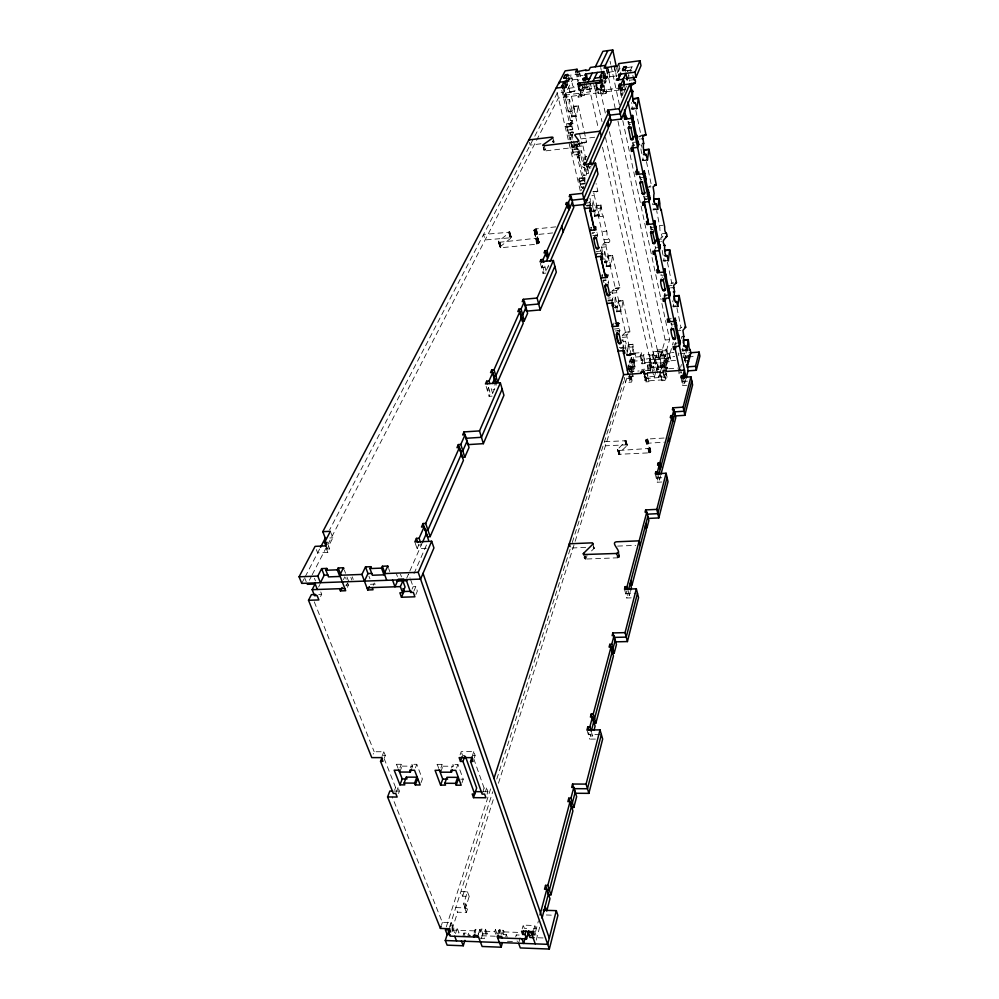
<?xml version="1.0" encoding="UTF-8"?>
<svg xmlns="http://www.w3.org/2000/svg" width="999" height="999" viewBox="0 0 999 999"><rect width="100%" height="100%" fill="white"/><g stroke="black" fill="none" stroke-linecap="round" stroke-linejoin="round"><path stroke-width="0.75" stroke-dasharray="5 3.75" d="M593.806 546.952L594.055 548.414L588.886 553.521M587 555.394C586.151 562.025 581.293 554.208 585.963 559.04L617.519 557.817L619.492 556.868L619.218 555.781L617.332 557.092L618.868 556.793L619.355 555.519M498.763 242.857C500.711 245.804 498.638 243.269 498.513 241.246L509.94 232.168L483.578 234.44L485.102 239.947L511.426 237.712L500.037 246.815L500.611 247.777L536.75 244.193C545.292 239.148 531.231 243.469 538.848 241.608M499.525 245.642C501.498 248.838 499.338 245.579 498.951 243.556M509.24 233.192L510.314 233.554L511.313 238.324L509.552 231.905M538.661 240.909C539.31 235.314 533.329 241.833 538.124 238.798M626.835 443.843L625.824 443.007M664.073 438.024L647.739 439.036C640.322 440.709 656.006 451.56 648.9 452.859L618.818 454.295L618.706 453.509L627.122 445.579L625.948 443.519M555.769 226.86L536.338 228.896C532.892 228.621 533.578 233.853 536.438 231.056M534.44 232.155L535.264 235.851L539.273 242.794M626.997 444.817L605.444 445.791L604.42 441.72L626.011 440.721L617.694 449.4L618.955 450.462L649 448.464L649.887 447.465L645.841 440.072M626.336 441.795L625.337 440.971M626.585 442.819L625.574 441.983L626.71 443.331M626.46 442.307L625.461 441.471M617.732 450.137L618.743 450.974M617.869 450.649L618.993 451.998M618.119 451.673L619.118 452.51M618.244 452.185L619.243 453.022M618.369 452.697L619.492 454.058M594.155 548.164L593.094 547.14M682.767 348.151L682.454 350.924M673.538 304.058L673.139 306.893L675.424 306.705M663.673 260.964L663.973 258.354M634.103 362.5L631.892 362.575M626.76 355.394L628.321 344.505L632.804 344.368C633.104 348.364 632.991 359.303 626.385 354.67M616.62 311.825L618.281 300.999L622.889 300.524L621.44 311.201L616.62 311.825L615.272 306.943L617.582 306.743L615.347 297.103L613.036 297.315A5.619 1.436 85.1 0 0 612.649 300.749M642.931 157.817C643.244 163.137 640.222 158.404 644.742 159.278M606.131 266.683L607.892 255.856L612.549 255.407L610.963 266.146L606.131 266.683L604.72 261.601L607.067 261.376L604.757 251.386L602.397 251.623A5.732 1.486 84.6 0 0 601.985 255.045M631.855 109.153L632.217 106.581M590.209 206.131A5.869 1.536 84.1 0 1 590.496 200.437L592.894 200.175L595.304 210.577L592.907 210.826L594.368 216.146L596.216 205.469L600.973 204.895L599.3 215.572L594.155 194.83L594.23 193.182L597.839 191.171L596.091 183.579M509.053 232.505L510.339 233.953M588.536 164.173L588.061 166.845L587.524 166.209M632.742 366.596C638.061 363.161 631.905 374.762 631.892 369.318L631.63 368.069L627.085 368.419M630.669 366.421L628.421 366.471L628.121 365.159L632.654 364.822L633.865 370.055L631.605 370.229L630.694 366.296L631.605 370.454M584.527 159.628L585.014 156.818L586.613 156.618M571.465 116.871L573.364 106.381L578.271 105.744L576.398 116.259L571.291 116.908L569.705 111.126A6.156 1.636 83 0 1 567.17 108.004A6.156 1.636 83 0 1 567.107 99.925L565.958 92.782L573.938 91.196M510.889 236.039L509.79 235.277M511.076 236.726L509.977 235.964M511.263 237.425L510.164 236.651L509.94 237.375L508.454 231.83M510.526 234.653L509.428 233.891L510.576 235.552M646.753 444.393L648.339 443.194L664.248 442.195M499.275 244.031L500.611 246.416M500.299 247.702L498.513 241.246L499.862 243.631M619.492 556.868L618.618 554.133M622.889 300.524L630.044 331.793L626.897 334.852L626.81 336.151L631.306 355.045M599.899 734.502L588.324 734.552L589.148 731.43L590.484 735.988L592.532 735.976L593.631 731.768M631.193 597.864L626.773 598.001L627.434 595.466L629.295 595.416L630.344 591.42M661.85 482.005L657.217 482.255L657.767 480.144L659.465 480.057L660.626 475.649M686.912 385.277L682.642 385.577L683.104 383.803L684.677 383.691L685.764 379.52M536.213 940.184L539.647 927.172M595.441 739.085L589.66 739.11L590.484 735.988M535.601 931.493L538.399 920.941M629.295 595.416L628.171 591.021L626.311 591.083L625.636 593.618L635.976 593.294M659.465 480.057L658.503 475.861L656.793 475.949L656.243 478.046L665.509 477.547M684.677 383.691L683.828 379.682L682.255 379.795L681.793 381.568L687.487 381.156M533.566 930.431L534.865 925.524L523.214 925.124L522.215 928.808M678.683 368.831L679.07 374.588L678.508 371.915M685.664 362.662L685.002 355.694L689.622 355.332M684.203 361.026L684.902 358.491L686.75 358.017M689.897 356.655L685.277 357.018L686.338 353.084L685.526 349.126L683.266 357.517M684.477 360.102L686.35 353.084M680.631 367.32L681.38 364.523M518.981 941.895L520.104 937.811M612.549 255.407L619.967 287.787L616.683 290.547L616.583 291.845L621.316 311.401M515.684 936.962L516.246 934.927L520.841 935.089L521.128 935.876M664.535 374.8L665.409 378.783L666.957 378.671L666.583 372.952L664.048 376.548L660.951 376.773L661.201 375.899L648.326 376.86L648.064 377.722L644.992 377.947L645.516 376.211L643.968 376.323L644.879 380.294L646.415 380.182L645.516 376.211M666.208 358.316L665.721 360.015L664.198 360.127L665.946 368.044L667.469 367.932L667.956 366.233L666.208 358.316L649.4 359.615L648.888 361.313L650.686 369.205L652.21 369.081L651.323 365.147L649.775 365.259L650.287 363.561L667.095 362.275L666.608 363.973L665.059 364.098L664.023 367.794L665.559 367.682L664.672 363.711L663.136 363.823L663.998 367.807M660.064 372.777L661.825 380.756L664.922 380.532L665.896 377.048L665.322 374.388M674.687 346.578L675.499 342.47M669.28 352.859L669.043 353.696L665.996 353.933L667.682 361.825L670.729 361.601L670.966 360.751L669.28 352.859L673.875 352.497M661.825 380.756L660.314 371.915M665.047 369.405L665.534 367.682M667.682 361.825L673.251 342.22M505.731 936.6L506.293 934.577L503.246 934.465M666.233 370.117L666.97 367.507L663.873 367.744M502.372 933.99L503.409 930.331L498.826 930.169L497.764 933.828M503.296 934.34L503.996 931.905L503.409 930.331M664.672 363.711L664.185 365.422L658.016 365.896L656.955 369.618L661.588 369.268L662.175 367.257L662.374 364.21L657.742 364.56L657.242 366.283L661.875 365.934M663.136 363.823L664.198 360.127M665.184 356.743L664.897 355.419L655.731 356.131L656.018 357.455L665.184 356.743L666.957 350.587L653.296 351.66L652.297 355.007L654.02 362.874L650.998 363.112L649.512 354.408L643.456 354.87L644.954 363.574L641.945 363.798L640.184 355.944L641.221 352.61L634.952 353.109L628.783 372.577L630.606 380.494L632.13 380.382L631.206 376.423L629.682 376.548L635.826 357.03L634.952 353.109M498.813 933.778L499.987 929.719L495.404 929.557L494.817 931.58L496.578 936.275M666.42 366.346L664.41 357.105L664.897 355.419M657.342 352.972L666.47 352.26L666.67 349.263L657.554 349.987L656.018 357.455M659.79 373.826L658.716 377.572L657.841 373.601M660.202 372.402L661.837 366.695L659.815 357.467L660.314 355.769L660.601 357.093L662.1 349.625L664.11 358.816L669.617 339.623L660.839 298.564M675.986 323.913L671.241 324.313L672.277 323.401M655.681 372.477L654.095 377.909L653.209 373.951M656.081 371.116L657.267 367.033M617.981 121.204L665.159 339.985L659.565 359.165L657.554 349.987M485.514 929.22L487.287 933.903L486.7 935.913L484.927 931.23L485.514 929.22L480.969 929.058L479.358 934.452M600.973 204.895L601.798 209.877A3.309 0.849 84.2 0 0 602.022 213.649A3.309 0.849 84.2 0 0 603.059 215.397L607.08 232.942A3.272 0.837 84.4 0 0 607.305 236.688A3.272 0.837 84.4 0 0 608.329 238.361C613.336 242.869 604.645 242.919 606.118 246.84L610.814 266.233M628.321 344.505L629.095 349.013A3.109 0.774 85.6 0 0 629.308 352.585A3.109 0.774 85.6 0 0 630.232 353.946L634.852 353.559L635.202 354.27M662.175 367.257L657.542 367.607L655.232 357.817L655.731 356.131M654.02 362.874L655.019 359.515L653.296 351.66M653.408 366.246L654.295 370.217L648.164 370.666L647.265 366.708L653.408 366.246L652.297 369.967L645.129 370.504M644.08 373.976L645.891 381.918L648.963 381.693L647.427 372.877M651.298 365.147L650.224 368.843L648.676 368.956L648.176 370.666M481.431 938.186L482.754 933.74M650.686 369.205L651.186 367.495L649.4 359.615M478.309 934.365L479.77 929.507L475.224 929.345L474.113 932.991M650.811 371.478L649.313 364.885L650.424 361.188L648.888 361.313M644.879 380.294L645.391 378.559L644.492 374.6M650.998 363.112L649.512 354.408M645.891 381.918L646.927 378.446L646.328 375.799M647.265 366.708L647.777 364.997L649.313 364.885M475.087 933.341L475.824 930.918L475.224 929.345M664.447 298.339L665.159 293.594M644.954 363.574L643.456 354.87M641.945 363.798L642.969 360.452L641.221 352.61M463.086 935.751L463.923 933.066L468.431 933.228L467.807 935.239L470.616 935.339M642.082 356.531L641.071 359.877L650.399 358.341L650.137 359.178L653.171 358.941L654.145 355.594L667.807 354.533L666.845 357.892L674.712 356.456M499.662 242.932L499.887 242.22L536.625 238.224L537.837 237.175L533.828 230.27M500.424 245.729L500.049 244.33M676.922 307.879L681.018 327.56L679.607 329.171M466.408 912.474L464.622 907.854L455.781 907.591L457.579 912.199L466.408 912.474L467.607 908.603L465.834 903.983L463.636 903.92L467.445 891.795L460.889 891.608L462.649 896.215L469.205 896.403L465.409 908.541L467.607 908.603M624.263 377.36L625.486 382.555L631.58 382.118L632.13 380.382M455.532 933.603L457.217 928.233L452.722 928.083L452.085 930.081L453.471 933.566M464.622 907.854L465.834 903.983M631.206 376.423L630.681 378.159L624.55 378.609M632.379 372.689L632.916 370.979L629.882 371.216M632.305 375.037L630.057 382.23L628.533 375.724M664.897 275L660.863 275.374L661.126 274.55L661.738 277.422M631.705 372.415L631.63 368.069M627.884 368.169L632.429 367.832L632.654 364.822M633.766 361.301L634.303 359.615L629.782 359.965L629.245 361.65L629.545 362.949L631.805 362.787L632.717 366.695L634.977 366.521L633.766 361.301L629.245 361.65M618.281 300.999L625.436 332.305L629.195 332.03M451.86 928.258L452.634 925.848L451.398 922.714L442.37 922.414L392.182 796.815M452.135 929.395L457.579 912.199M462.649 896.215L494.218 796.628M498.464 783.253L627.759 375.374M629.258 370.629L632.23 361.276L630.344 353.908M449.562 927.097L492.757 791.707M496.79 779.07L570.491 548.051M572.24 542.557L623.626 381.531M627.285 370.03L631.331 357.38L642.107 356.531M450.237 926.335L451.398 922.714M446.303 926.872L490.609 788.885M487.087 794.143L487.862 791.732L486.575 788.074L484.09 788.049L473.089 756.842M441.595 924.824L442.37 922.414M485.402 791.695L486.575 788.074M482.529 792.881L484.09 788.049M623.114 344.817L623.813 347.302L622.689 350.711M654.42 251.124L655.481 247.889L655.019 245.692M621.753 340.497L622.027 339.648L622.34 341.009M536.338 228.896L534.078 230.757M667.407 262.175L671.753 283.042L670.279 284.49M536.638 242.02L536.276 240.609L538.299 239.498M539.023 242.307L536.75 244.193L535.302 238.561L535.914 239.198M619.068 328.484L614.348 329.083M474.3 757.829L475.112 755.431L473.776 751.635L461.213 751.648L459.952 755.244M618.781 333.966L619.917 330.582L619.28 327.859M462 782.804L463.236 779.208L457.879 764.372L452.909 764.372L451.648 767.956M472.552 755.232L473.776 751.635M654.82 227.035L650.711 227.46L650.986 226.661L655.082 226.236M538.561 239.997L536.026 241.383M578.271 105.744L586.575 142.008L582.792 143.619L582.667 144.58L586.301 160.964M456.618 767.969L457.879 764.372M534.54 233.054L537.05 231.693L534.802 233.541M611.55 303.047L612.724 299.725L612.075 296.928L611.775 297.752L607.867 298.114M440.721 772.177L442.869 766.208L442.182 764.347L437.237 764.347L435.939 767.919M644.005 202.11L645.129 198.988L644.48 195.929L644.205 196.703L648.339 196.254M440.896 767.931L442.182 764.347M610.576 292.607L610.876 291.783L611.038 292.482M660.601 238.174L662.137 236.9L661.051 233.004A3.309 0.737 84.7 0 1 660.139 231.293A3.309 0.737 84.7 0 1 659.902 227.51L656.668 210.627M607.479 285.639L608.678 282.367L608.016 279.52L607.717 280.332L602.984 280.781M625.486 332.217L630.044 331.793M596.216 205.469L597.065 210.389A3.309 0.862 84.2 0 0 597.29 214.161A3.309 0.862 84.2 0 0 598.339 215.896L602.385 233.429A3.272 0.837 84.4 0 0 602.609 237.163A3.272 0.837 84.4 0 0 603.633 238.836L604.82 242.732L609.527 242.208M421.066 782.592L422.39 779.02L416.783 764.31L411.9 764.297L410.539 767.856M603.134 280.369L605.918 279.72M567.894 79.021L572.015 78.471L572.14 80.444A3.521 0.924 82.9 0 0 572.365 84.403A3.521 0.924 82.9 0 0 573.526 86.526C579.782 93.968 568.993 89.211 570.941 94.443L576.311 116.296M645.179 177.135L640.172 177.697L640.459 176.935L644.63 176.461M415.434 767.869L416.783 764.31M601.76 275.562L602.859 274.675M411.7 768.518L412.599 766.146L411.9 764.297M398.514 793.481L399.425 791.108L398.002 787.512L395.604 787.499L382.917 755.456L385.339 755.456L383.866 751.735L374.175 751.735L373.201 754.095M600.649 256.406L601.885 253.197L601.211 250.287L600.411 250.374M396.178 792.257L398.002 787.512M602.235 256.256L603.171 253.846L596.803 254.47M596.116 251.561L600.899 251.086L601.211 250.287M399.775 772.052L402.06 766.133L401.348 764.285L396.491 764.285L395.104 767.819M394.692 789.859L395.604 787.499M399.962 767.831L401.348 764.285M595.854 256.88L596.94 252.947M607.892 255.856L615.359 288.212L611.987 291.134L613.036 297.315M596.415 238.349L597.677 235.177L597.002 232.23L592.195 232.73L591.87 233.516L596.678 233.017L597.002 232.23M632.517 148.002L633.703 145.005L633.204 142.62M632.804 142.382L637.799 141.958M384.39 757.804L385.339 755.456M381.968 756.443L383.866 751.735M590.596 228.097L591.72 227.223M633.628 122.128L628.533 122.765L628.833 122.028L633.928 121.403M589.323 208.017L590.634 204.907L589.922 201.885L589.123 201.973M585.551 203.109L589.597 202.66L589.922 201.885M647.739 439.036L645.953 440.584M584.74 558.666L584.14 556.855L585.377 556.893M415.884 594.505L417.357 591.058L415.809 586.638L413.111 586.738L411.875 589.597M413.948 590.946L415.809 586.638M617.769 557.23L617.519 557.817L616.895 555.407M583.678 186.388L582.679 188.686A1.286 1.124 25.2 0 1 583.029 188.386M582.842 188.774L583.503 187.238L581.056 187.512L580.669 183.691L584.74 183.229M585.227 183.903L584.24 177.51L579.358 178.072L578.009 181.119L584.552 180.369L585.551 178.084L584.84 175L583.204 175.187L582.192 177.472L583.841 177.285L584.84 175M413.998 573.626L427.372 542.957M492.057 396.141L489.085 396.353L490.297 393.581L492.632 393.419L496.416 384.752L494.093 384.915M545.966 273.089L543.006 273.376L543.956 271.204L546.053 270.991L549.025 264.173M623.863 92.67L625.349 89.261L624.825 86.763M584.24 177.51L582.904 180.557L576.835 154.608L578.209 151.623L577.484 148.489L572.539 149.088L572.19 149.825L577.135 149.226L577.484 148.489M628.87 76.311L628.683 74.313M589.198 163.923L587.387 168.044L585.489 168.257L586.738 173.639L585.963 175.387L584.09 167.308M591.033 167.894L589.148 168.119L589.909 166.396L591.795 166.171M619.767 85.227L621.628 94.043L620.991 95.492L618.856 85.402M406.705 578.184L408.591 573.901L410.102 578.184M409.815 571.116L422.065 543.306M623.801 85.39L622.302 88.786L620.566 89.011M630.893 71.716L630.556 70.067L631.955 66.883L632.667 70.342M580.669 183.691L580.332 184.453L584.415 183.991M426.298 548.264L417.107 548.651L418.718 545.029L418.331 543.918M492.632 393.419L490.821 387.237L488.486 387.4L487.262 390.159L494.705 389.61M546.053 270.991L544.567 265.235L542.469 265.434L541.508 267.607L548.926 266.883M585.489 168.257L584.715 170.017L590.746 169.318M600.636 85.215L602.547 93.943L605.968 93.494L606.593 89.698L621.141 87.8L619.929 90.459L625.449 89.735M579.358 178.072L579.732 181.905L584.627 181.343M618.331 84.99L619.118 88.736L618.493 90.16L617.956 87.662M574.6 146.553L575.636 144.331M580.257 155.307L578.608 155.507L577.584 157.755L579.233 157.555L580.257 155.307L579.532 152.173L572.939 152.959L571.178 145.454M614.51 66.071L615.272 71.691L618.643 71.229L619.867 68.506M608.853 71.903L609.902 76.811L606.231 77.947L605.169 73.039L615.584 71.004L616.321 76.598L614.198 66.758M579.233 157.555L578.508 154.42L579.532 152.173M605.968 93.494L606.593 89.698M571.016 132.293L569.954 134.503M596.241 83.479L598.438 93.444L601.86 92.994L604.882 89.922L603.034 80.882M373.276 585.302L374.338 583.029M602.547 93.943L603.533 91.796L601.96 84.553M601.485 90.509L602.147 89.098L597.065 89.773L596.391 91.184L596.028 89.535L601.123 88.861L600.349 90.522L605.706 114.897M605.506 81.881L604.87 83.267L602.672 73.202M603.458 78.709L607.23 78.209L607.867 76.836L606.318 69.693M572.539 149.088L573.276 152.223L571.903 155.195L578.508 154.42M604.882 89.922L595.229 91.196L596.678 88.124L603.458 87.238L604.108 85.827L602.422 86.051L603.833 83.017L605.519 82.805L606.168 81.406L604.058 71.541M577.135 149.226L576.323 143.506M662.1 237L662.936 236.825M598.438 93.444L596.578 82.767M605.157 80.245L607.517 75.212L603.009 75.812M571.428 144.368L571.578 147.203L576.523 146.603M572.464 146.403L572.976 144.493M605.107 76.486L604.47 77.86L602.759 78.097M573.326 132.879L572.277 135.09L573.513 140.384M582.18 87.812L589.048 86.901L590.496 83.854L591.595 88.799L590.134 91.858L580.556 93.107L579.857 94.53L581.543 94.306L580.419 89.361L578.721 89.585L579.432 88.174L580.556 93.107M569.78 135.389L572.277 135.09A1.311 1.174 29.2 0 0 569.78 134.94L570.854 139.922L569.78 135.389L570.829 132.73A1.311 1.174 29.2 0 1 573.151 132.455M572.577 129.695L572.927 128.958L567.607 130.307L572.577 129.695L571.565 123.102L566.583 123.726L565.159 126.636L571.828 125.799L572.889 123.614L572.14 120.404L570.479 120.617L569.418 122.802L571.078 122.59L572.14 120.404M567.956 129.583L568.356 133.491L570.841 133.192L572.252 139.223M571.565 123.102L570.154 126.011L561.788 90.247M347.34 587.325L348.439 585.064L345.554 577.522M591.595 88.799L584.852 89.685L585.539 88.274L587.225 88.049L588.199 86.039M346.066 586.013L347.29 583.503M578.596 85.814L580.844 95.742L584.24 95.292L582.342 84.653M570.479 120.617L564.547 95.205L578.858 93.332L577.809 95.467L578.184 97.115L581.568 96.666L582.617 94.53L581.306 88.761M566.583 123.726L566.982 127.647L571.965 127.023M343.419 579.657L344.767 576.91M580.844 95.742L581.543 94.306M578.184 97.115L579.233 94.98L578.858 93.332M580.419 89.361L579.72 90.784L597.677 87.762L597.34 88.474L600.761 88.024L603.796 84.952L594.13 86.239M320.567 596.54L321.69 594.293L319.98 589.959M580.069 76.411L580.431 75.724M566.283 75.724L578.146 74.126L579.245 78.983L577.872 81.718L575.636 71.965M578.146 74.126L576.748 76.848L580.094 76.399M318.619 586.987L319.88 584.49M563.561 85.827L565.884 95.692L565.159 97.115L562.824 87.238M563.461 97.34L572.365 79.908L571.253 75.05L563.024 90.996L564.735 90.772L563.985 92.183L557.242 93.069L329.608 529.882M565.696 88.174L566.046 85.14M562.912 86.051L567.07 85.502L567.782 84.116L566.283 77.572M564.298 81.893L569.268 81.231L569.967 79.858L569.592 78.234L565.459 78.796M316.358 549.612L317.632 552.872L327.822 552.447L329.658 548.876L328.196 545.067M329.658 548.876L327.11 548.988L332.854 537.824L330.881 532.617M309.39 580.219L311.551 576.036M312.212 574.737L327.06 545.978M327.772 544.617L558.404 98.002L577.809 95.467M585.651 142.245L581.618 142.732L573.364 106.381M301.735 583.379L304.495 578.071M305.195 576.748L319.792 548.713M649.974 448.201L648.413 449.2M650.099 448.713L648.538 449.712M650.212 449.225L648.663 450.237M650.337 449.75L648.776 450.749M650.449 450.262L648.9 451.261M650.574 450.774L649.025 451.785M650.686 451.298L649.138 452.297M646.078 441.096L647.614 440.109M646.191 441.608L647.739 440.621M646.316 442.132L648.214 441.096L646.44 442.644M646.553 443.156L648.101 442.17M646.678 443.668L648.214 442.682M594.53 216.071L598.563 215.534M569.867 91.721L568.593 87.175A3.521 0.924 82.8 0 1 567.42 85.052A3.521 0.924 82.8 0 1 567.195 81.106L567.22 80.195M536.101 239.91L536.276 240.609M536.825 242.72L537 243.419M583.279 167.295L582.592 166.508M602.397 251.623L601.323 245.255L604.795 242.782M569.905 91.696L574.875 90.959M552.684 232.929L537.337 234.54L535.264 235.851L533.903 230.057M534.977 234.241L536.975 233.154M535.152 234.94L537.15 233.853M534.253 231.456L536.263 230.369M604.745 242.844L608.641 242.457M625.411 332.342L622.277 335.402L623.289 341.408A5.507 1.386 85.5 0 0 623.126 342.07M599.225 215.634L594.455 216.146M617.494 330.869L619.642 331.431M543.468 147.253L544.18 150.15L547.902 147.502M587.986 166.895L586.775 167.033M619.005 557.33L618.593 555.706L617.632 556.68M648.988 186.738L650.524 185.826M566.858 82.892L567.132 81.256M639.31 136.264L640.921 135.552M581.618 142.732L577.859 144.356L579.02 151.136A6.006 1.586 83.6 0 0 579.095 159.103A6.006 1.586 83.6 0 0 581.53 161.913M634.852 353.559L634.74 353.596A3.109 0.762 85.6 0 1 633.816 352.235A3.109 0.762 85.6 0 1 633.603 348.651L632.866 344.081M662.037 277.173L662.924 277.085M627.409 67.495L634.952 66.471M583.104 75.362L580.407 75.724L579.308 70.829M626.311 70.629L630.556 70.067M631.83 70.454L627.609 71.016L626.885 67.557M565.009 80.532L569.967 79.858M572.365 79.908L579.245 78.983M603.109 77.073L606.868 76.573L607.23 78.209M602.859 77.497L607.867 76.836M609.902 76.811L616.633 75.912M563.623 84.665L567.782 84.116M628.171 76.086L629.02 75.974M562.25 87.325L566.421 86.776M569.18 88.237L573.276 87.687M630.369 80.145L634.577 79.595M566.783 92.682L570.928 92.133M565.884 95.692L564.198 95.916L562.162 87.288M619.118 88.736L620.841 88.511M579.233 94.98L582.617 94.53M603.533 91.796L606.942 91.359M584.59 94.58L598.776 92.732M605.606 91.846L625.349 89.261M569.143 111.651L571.715 111.314M567.107 99.925L569.58 99.6L572.177 110.814L569.705 111.126M621.628 94.043L623.364 93.819M574.1 106.543L578.184 106.019M571.64 115.797L575.749 115.272M631.218 108.254L634.59 107.83M571.54 116.771L575.636 116.259M632.692 109.041L636.9 108.504M631.718 109.303L634.24 108.978M572.889 123.614L566.233 124.45L570.829 143.956M567.332 126.923L572.315 126.299M568.706 132.755L573.676 132.143L572.927 128.958M540.946 143.794L530.132 145.105L528.833 139.935M581.068 138.898L595.516 137.138M581.73 142.595L586.575 142.008M578.733 144.106L582.792 143.619M637.687 136.975L641.021 136.576M572.277 145.979L571.216 141.433L572.265 145.979L574.75 145.679L575.786 143.456A1.299 1.161 28.4 0 1 573.526 144.181L573.326 143.756M571.928 146.466L576.873 145.866M577.934 146.478L582.005 145.991M639.397 139.086L640.234 138.986M578.733 140.572L579.957 145.842A1.923 0.749 -13.7 0 1 577.697 147.028L545.491 150.899A1.911 0.737 -14.1 0 1 544.18 150.15M579.02 151.136L581.455 150.837L583.953 161.626M573.276 152.223L578.209 151.623M633.703 145.005L634.54 144.905M631.73 145.954L634.427 145.629M585.739 156.993L586.538 156.893M586.513 166.92L587.325 166.821M643.418 160.315L647.552 159.828M583.141 167.457L584.353 167.32M642.469 160.564L645.566 160.215M586.738 173.639L588.623 173.414L586.45 163.998M585.551 178.084L579.02 178.833L581.743 190.409M580.069 181.144L584.964 180.582M581.393 186.751L582.205 186.651M593.069 191.696L597.839 191.171M592.969 191.858L596.94 191.408M593.431 193.269L594.23 193.182M648.214 187.2L650.936 186.888M591.858 195.704L593.456 195.529M585.776 205.432L590.634 204.907M645.129 198.988L650.087 198.451M586.763 206.069L591.932 205.507M644.53 199.8L647.177 199.513M596.952 205.594L600.899 205.17M597.739 208.416L601.685 207.992M594.73 215.172L598.713 214.748M653.171 208.953L655.619 208.691M592.395 211.463L594.63 211.226M653.746 209.665L657.817 209.241M652.822 209.94L655.868 209.615M598.851 216.758L602.797 216.346M603.059 231.468L606.967 231.069M659.79 225.624L662.999 225.287M597.677 235.177L592.882 235.664L592.195 232.73M652.434 229.558L651.623 229.645L650.986 226.661M604.145 239.673L608.054 239.273M662.3 233.766L666.296 233.366M602.16 245.017L606.093 244.618M659.128 239.285L661.813 239.023M601.398 247.315L605.332 246.915M660.789 241.371L661.588 241.296M630.007 354.021L634.515 353.658M597.115 253.671L601.885 253.197M655.481 247.889L659.552 247.49M608.591 256.069L612.474 255.682M606.493 265.784L610.401 265.409M665.784 260.077L663.111 260.327L663.324 260.989M606.343 266.483L610.252 266.109M664.472 260.889L668.468 260.502M664.085 261.114L665.883 260.939M607.892 282.43L608.678 282.367M615.359 288.212L619.967 287.787M671.753 283.042L673.314 282.892M615.259 288.386L619.105 288.037M672.452 283.142L673.239 283.067M612.812 290.896L616.683 290.547M668.868 285.776L672.04 285.489M612.062 293.157L615.933 292.807M670.504 287.849L672.09 287.712M608.029 300.15L612.724 299.725M665.459 295.005L669.455 294.655M607.742 300.974L614.01 300.412M663.611 295.979L667.457 295.642M618.993 301.149L622.814 300.811M616.995 310.989L620.854 310.652M672.714 306.119L675.861 305.844M616.833 311.601L620.679 311.263M674.038 306.618L677.971 306.268M604.233 262.287L606.43 262.1M613.461 323.226L614.235 323.164M670.404 318.381L671.203 318.319M615.272 330.969L619.917 330.582M681.018 327.56L681.793 327.497M616.97 307.53L614.522 307.729A5.619 1.436 85.1 0 0 615.272 306.943M623.089 335.164L626.897 334.852M678.271 330.619L680.868 330.407M622.365 337.4L626.173 337.088M623.289 341.408L625.574 341.221L627.734 350.524A5.507 1.386 85.5 0 1 626.922 351.361M665.159 339.985L669.617 339.623M629.033 344.68L632.804 344.368M619.193 347.677L623.813 347.302M675.649 343.156L679.582 342.844M629.732 347.153L633.503 346.853M620.466 348.401L625.087 348.027M673.85 344.131L676.36 343.931M626.598 350.612L627.734 350.524M681.705 349.425L684.253 349.225M657.055 351.66L666.183 350.936M627.135 354.608L630.931 354.32M684.565 350.1L682.18 350.899M630.694 354.62L634.44 354.333M626.96 355.144L630.744 354.857M683.266 350.736L687.137 350.424M682.904 350.986L684.065 350.899M640.184 355.944L643.206 355.719M649.263 355.244L652.297 355.007M679.982 353.584L690.921 352.722M655.232 357.817L664.41 357.105M632.23 361.276L642.969 360.452M655.019 359.515L668.656 358.466L666.67 349.263M683.741 357.305L686.675 357.068M688.149 356.955L695.504 356.393M684.552 357.38L688.398 357.08M645.217 362.724L651.248 362.262M670.966 360.751L675.536 360.402M684.889 360.826L687.462 360.627M553.821 142.382A1.898 0.724 -14 0 0 553.184 142.32L552.497 141.046M627.584 366.858L632.117 366.508M651.186 367.495L667.956 366.233M627.384 369.73L631.93 369.393M626.535 370.13L631.093 369.78M641.758 369.418L644.83 369.18M629.045 371.715L639.16 370.954M668.731 368.731L677.534 368.069M679.52 372.839L681.093 372.727M645.391 378.559L667.444 376.935M498.576 242.158L499.887 242.22L501.411 247.789L500.799 247.115M500.649 245.005L499.325 244.942M329.832 537.962L332.854 537.824M418.718 545.029L421.353 544.917L420.979 543.806M571.977 547.989L586.8 547.377M617.594 546.103L635.714 545.354M345.816 585.152L348.439 585.064M370.379 584.29L375.674 584.103L374.862 581.893M318.743 594.393L321.69 594.293M465.059 755.431L462.562 755.431L461.213 751.648M472.589 755.431L475.112 755.431M402.06 766.133L412.599 766.146M442.869 766.208L453.583 766.233L452.909 764.372M460.764 779.195L463.236 779.208M393.968 791.071L399.425 791.108M483.229 791.695L487.862 791.732M546.316 914.984L553.558 915.221M450.374 925.773L452.634 925.848M526.673 928.383L524.35 928.296L523.214 925.124M533.653 928.62L535.988 928.695L534.865 925.524M452.085 930.081L475.824 930.918M484.927 931.23L494.817 931.58M503.996 931.905L519.143 932.429M487.287 933.903L478.221 933.578L478.521 934.352M495.304 936.225L482.155 935.751L479.77 929.507M543.069 937.949L536.863 937.724L534.577 931.218M479.995 938.223L484.527 938.386L480.969 929.058M507.455 941.27L514.547 941.533M618.868 451.486L617.919 451.048M619.368 453.546L618.431 453.096M585.451 558.491L585.963 559.04L584.79 554.732M627.01 444.468L625.861 444.543L624.875 440.447M576.76 141.496L579.957 145.842M630.694 366.533L632.966 366.133L633.191 367.108M597.365 235.964L597.19 235.564A1.249 1.086 22.4 0 0 595.479 235.115L594.967 236.214M304.645 577.784L306.218 581.705M314.273 601.848L374.175 751.735M314.41 578.246L315.447 580.869M452.722 928.083L454.557 932.729L459.053 932.891L457.217 928.233M463.923 933.066L464.922 935.638M396.491 764.285L398.052 768.281M468.431 933.228L469.43 935.801M326.685 547.902L327.11 548.988M463.636 903.92L465.409 908.541M326.248 548.351L327.822 552.447M344.418 570.254L345.579 573.301M347.003 577.035L348.501 580.993M350.849 577.397L351.848 580.044M467.445 891.795L469.205 896.403M352.26 576.848L353.259 579.482M495.404 929.557L497.152 934.252M437.237 764.347L438.736 768.368M498.826 930.169L500.212 933.928M368.968 576.223L369.955 578.871M499.987 929.719L501.723 934.415M506.293 934.577L507.255 937.174M517.095 940.858L517.382 941.645M516.246 934.927L516.52 935.713M388.661 568.543L389.772 571.615M396.453 573.851L397.415 576.523M400.499 574.2L401.461 576.873M410.601 579.607L413.111 586.738M415.247 543.231L417.107 548.651M486.176 386.426L489.085 396.353M586.975 729.969L589.66 739.11M591.533 732.554L592.532 735.976M488.486 387.4L490.297 393.581M499.475 242.233L500.998 247.814M585.002 556.88L585.589 559.028M499.1 242.208L500.611 247.777M584.665 556.805L585.252 558.953M584.365 556.693L584.952 558.841M498.389 241.458L500.062 247.59M509.79 232.018L511.451 238.112M592.919 544.13L594.055 548.414L594.018 547.627M509.24 231.83L510.726 237.375M508.866 231.805L510.352 237.35M535.739 238.499L537.187 244.118M617.345 555.606L617.906 557.767M542.469 265.434L543.956 271.204M626.311 591.083L627.434 595.466M540.397 263.261L543.006 273.376M624.5 589.21L626.773 598.001M536.513 229.595L537.762 234.478M535.901 228.971L537.337 234.54M539.198 243.019L537.837 237.175L537.937 238.099M618.756 552.747L619.63 556.605M535.452 229.083L536.888 234.653M537.587 237.625L539.035 243.244M537.325 237.837L538.773 243.469M618.868 555.494L619.28 557.117M535.027 229.233L536.463 234.815M537 238.049L538.449 243.669M534.652 229.408L536.076 234.99M534.328 229.608L535.764 235.19M536.625 238.224L538.061 243.856M618.269 555.894L618.681 557.517M534.065 229.832L535.501 235.414M536.188 238.386L537.637 244.006M617.744 555.506L618.306 557.667M629.42 79.808L629.707 81.119M544.205 145.667L545.267 150.025M618.955 450.462L619.967 454.57M618.618 450.462L619.617 454.57M618.294 450.412L619.305 454.52M617.694 449.4L619.03 454.42M543.244 147.24L544.043 150.499M617.607 449.612L618.818 454.295M625.524 440.497L626.51 444.592M552.872 141.021L553.184 142.32M625.212 440.459L626.198 444.543M553.621 140.122L554.095 142.083M626.223 441.071L627.21 445.167M552.859 137.862L553.908 142.208M626.011 440.721L627.122 445.579M625.799 440.596L626.785 444.68M590.921 227.31L591.62 230.27M602.06 274.75L602.734 277.597M603.296 279.97L603.958 282.804M557.067 92.308L580.394 191.221M648.301 448.676L649.263 452.809M589.972 198.202L590.496 200.437M646.141 439.647L647.102 443.756M576.873 143.506L577.697 147.028M645.953 439.86L646.915 443.968M647.939 448.726L648.9 452.859M571.078 122.59L571.828 125.799M583.841 177.285L584.552 180.369M630.069 375.512L631.58 382.118M578.608 155.507L583.204 175.187M589.46 202.035L589.597 202.66M600.611 249.875L600.899 251.086M573.701 141.134L574.75 145.679A1.299 1.161 28.3 0 1 572.477 146.403M585.014 156.818L585.714 159.852M587.05 165.622L588.861 173.501M566.695 83.866L567.07 85.502M566.808 85.502L566.271 87.712L565.646 84.977M632.916 370.979L633.066 371.64M656.793 475.949L657.767 480.144M629.782 359.965L630.082 361.276L634.602 360.926L634.303 359.615M649.887 447.465L650.811 451.81M632.529 373.351L633.291 376.635L631.768 376.748L630.856 372.814M647.851 439.548L648.688 443.144M649.737 447.902L650.699 452.035M647.377 439.085L648.339 443.194M649.55 448.114L650.511 452.235M649.3 448.301L650.262 452.435M655.257 473.838L657.217 482.255M647.015 439.173L647.976 443.281M649 448.464L649.962 452.597M646.678 439.298L647.639 443.406M646.39 439.46L647.34 443.568M648.663 448.588L649.625 452.722M567.769 74.725L569.268 81.231M588.536 165.447L589.148 168.119M577.884 85.864L579.857 94.53M578.958 71.516L580.644 78.846M581.992 85.365L584.24 95.292M647.165 373.738L648.963 381.693M579.595 87.999L581.568 96.666M644.942 375.749L646.153 381.044L665.172 379.657L663.998 374.338M586.113 83.129L587.225 88.049M584.427 83.354L585.539 88.274M647.777 364.997L648.676 368.956M583.741 84.753L584.852 89.685M588.96 86.488L598.451 128.983M602.522 147.203L653.084 373.364M595.579 83.179L597.065 89.773M657.742 364.56L658.89 369.867M593.718 84.291L601.997 121.616M605.506 137.475L657.704 373.014M600.611 82.855L602.522 91.571M662.374 364.21L663.236 368.181M600.212 85.514L601.86 92.994M663.174 372.552L664.922 380.532M609.39 131.643L661.588 369.268M603.396 72.915L605.519 82.805M665.721 360.015L667.469 367.932M666.97 367.507L667.257 368.843M600.686 67.507L601.298 70.367M602.047 81.381L604.22 91.346M664.185 365.422L664.76 368.082M665.222 370.691L666.957 378.671M601.336 81.106L602.422 86.051M607.767 66.983L608.828 71.903M607.442 67.67L609.59 77.497M669.043 353.696L670.729 361.601M606.843 69.543L616.008 112.088M610.102 61.276L610.751 64.323M611.076 65.847L619.542 105.395M622.789 120.604L660.514 297.04M628.833 122.028L629.52 125.262M640.459 176.935L641.121 180.032A1.286 1.149 20.7 0 1 641.845 179.495M671.478 323.476L672.065 326.236M621.141 87.8L622.739 95.38M628.246 121.416L628.533 122.765M639.76 175.762L640.172 177.697M644.068 196.066L644.205 196.703M650.449 226.211L650.711 227.46M670.991 323.164L671.241 324.313M680.531 369.081L681.368 373.064M616.633 68.219L617.607 72.79M620.042 84.765L622.439 95.629M627.934 121.516L628.571 124.563M632.454 142.832L633.091 145.879M639.547 176.336L640.197 179.383M643.743 196.129L644.392 199.176M650.199 226.586L650.849 229.633M664.41 293.581L665.047 296.628M682.255 379.795L683.104 383.803M619.555 86.975L621.803 97.527M680.931 377.535L682.642 385.577M624.725 86.301L625.324 89.123M618.818 63.586L620.916 73.414M617.569 66.296L618.618 71.241M678.234 352.972L678.783 355.619M621.503 85.002L623.101 92.557M635.814 110.427L640.709 133.941M646.465 161.638L651.385 185.215M627.185 70.38L627.447 71.616M641.47 144.917L641.982 147.365M685.002 355.694L685.277 357.018M626.798 87.138L626.66 86.126M595.304 210.577A5.869 1.536 84.1 0 1 593.094 208.491M592.894 207.63A5.869 1.536 84.1 0 1 592.894 200.175M582.417 161.363A6.019 1.586 83.6 0 1 581.081 155.944A6.019 1.586 83.6 0 1 581.455 150.837M572.177 110.814A6.169 1.636 83 0 1 569.655 107.68A6.169 1.636 83 0 1 569.58 99.6M625.986 349.875A5.507 1.386 85.5 0 1 625.574 341.221M623.214 348.039A5.507 1.386 85.5 0 1 622.976 345.916M617.582 306.743A5.619 1.424 85.1 0 1 615.559 305.182M615.097 302.61A5.619 1.424 85.1 0 1 615.347 297.103M607.067 261.376A5.732 1.474 84.6 0 1 605.544 261.214A5.732 1.474 84.6 0 1 604.395 255.981M604.358 255.045A5.732 1.474 84.6 0 1 604.757 251.386M604.72 261.601A5.732 1.486 84.6 0 1 604.495 262.05M633.029 76.349A3.571 0.799 83.3 0 1 632.854 75.312M681.231 338.649A5.569 1.199 85.6 0 1 681.505 336.675M631.843 103.421A6.244 1.424 83.5 0 1 631.318 102.597M641.907 153.759A6.081 1.386 83.9 0 1 640.946 144.83M653.046 204.832A5.944 1.336 84.4 0 1 652.335 203.609M663.161 255.332A5.807 1.286 84.9 0 1 662.2 247.59M673.039 301.96A5.682 1.249 85.2 0 1 672.614 300.874M629.795 124.763A1.324 1.199 24.4 0 1 630.731 124.65M651.56 229.608A1.261 1.111 18.3 0 1 653.296 229.433"/><path stroke-width="1.5" d="M570.104 546.628L569.318 543.781L591.945 542.857L592.919 544.13L583.466 553.421L583.791 554.532L616.395 553.471C623.551 552.534 609.378 542.744 616.495 541.795L639.185 540.834L640.247 545.167M673.95 300.125L674.412 295.991L679.12 295.504L685.651 327.173L682.904 330.407L683.84 336.488A5.582 1.199 85.6 0 0 684.015 344.156A5.582 1.199 85.6 0 0 685.801 345.916L686.962 350.674L688.224 339.623L683.603 339.997L683.291 342.907M668.831 250.15L664.859 250.537L669.692 249.787L676.46 282.605L673.576 285.514L674.55 291.77A5.682 1.236 85.3 0 0 674.712 299.538A5.682 1.236 85.3 0 0 676.573 301.548L677.784 306.493L679.12 295.504M653.895 201.973L654.27 199.113L659.128 198.589L659.889 203.634A3.347 0.737 84.5 0 0 660.114 207.455A3.347 0.737 84.5 0 0 661.038 209.228L664.71 227.023A3.309 0.724 84.7 0 0 664.947 230.806A3.309 0.724 84.7 0 0 665.846 232.505C670.429 238.162 659.09 238.761 664.909 245.417A5.807 1.286 84.9 0 0 665.072 253.284A5.807 1.286 84.9 0 0 667.02 255.557L668.343 260.702L669.692 249.787M643.618 152.672L643.993 149.9L648.95 149.251L656.256 184.678L653.084 186.813L654.12 193.481A5.944 1.324 84.4 0 0 654.27 201.448A5.944 1.324 84.4 0 0 656.306 204.021L657.617 209.415L659.128 198.589M632.929 101.486L633.366 98.676L638.386 98.027L645.966 134.815L642.644 136.538L643.706 143.406A6.081 1.374 84 0 0 643.856 151.473A6.081 1.374 84 0 0 645.991 154.358L647.427 159.99L648.95 149.251M633.254 77.248A3.571 0.799 83.3 0 0 634.065 78.509C639.772 86.339 626.011 82.005 632.904 91.384A6.244 1.411 83.5 0 0 633.041 99.55A6.244 1.411 83.5 0 0 635.264 102.76L636.838 108.616L638.386 98.027M654.208 199.4L658.254 198.951M626.361 66.821L623.813 67.158C618.768 76.411 631.88 63.924 623.851 67.083M518.606 943.256L520.317 947.939L549.338 949.05L557.892 915.359L556.306 910.651L543.256 910.251M588.873 793.356L586.076 784.103L572.564 784.028L575.412 793.268L588.873 793.356L602.659 739.06L600.024 729.894L586.975 729.969L587.812 726.847L589.86 726.835L590.859 730.269M637.462 593.244L626.248 637.112L614.048 637.399L615.247 641.845L627.422 641.57L638.573 597.639L636.338 588.823L624.5 589.21L625.174 586.688L627.035 586.625L646.803 512.062L645.042 512.15L645.641 509.915L656.793 509.378L666.096 473.239L655.257 473.838L655.819 471.74L657.529 471.64L659.278 465.059L657.579 465.147L658.129 463.086L659.815 462.987L671.89 417.445L670.267 417.557L670.766 415.659L672.402 415.547L673.975 409.578L672.364 409.69L672.864 407.817L683.116 407.13L690.921 376.81L680.931 377.535L681.405 375.774L682.979 375.661L684.452 370.105L666.52 371.453L666.233 370.117L663.124 370.342L663.711 373.002M647.689 518.456L658.816 517.944L668.019 481.68L666.096 473.239M674.65 415.984L684.864 415.309L692.607 384.865L690.921 376.81M687.624 370.904L696.315 370.267L699.912 356.056L699.113 352.085L690.159 352.784M556.306 910.651L547.702 944.33L445.279 940.521L447.564 933.366M601.348 734.49L587.474 788.735L574 788.661M667.057 477.472L657.804 513.661L646.665 514.198M691.758 380.844L683.99 411.226L673.751 411.913L674.35 414.622M696.315 370.267L695.491 366.271L699.113 352.085M586.076 784.103L600.024 729.894M627.422 641.57L625.062 632.629L636.338 588.823M550.973 894.817L547.814 885.439L545.554 885.376L548.726 894.754L550.973 894.817L572.927 810.926L570.029 801.648L567.869 801.623L568.793 798.189L570.941 798.201L573.826 807.467L571.69 807.454L568.793 798.189M573.826 807.467L576.648 796.665L573.801 787.412L571.665 787.399L572.564 784.028M593.993 730.369L595.092 726.161L592.457 717.045L590.421 717.07L591.233 714.01L593.269 713.985L595.891 723.101L593.868 723.114L592.882 719.705M595.891 723.101L613.448 656.006L611.013 647.052L609.078 647.09L609.815 644.33L611.75 644.28L614.048 635.601L612.125 635.651L612.849 632.929L625.062 632.629M615.259 640.072L612.961 648.763L611.026 648.813L612.237 653.271L614.173 653.234L616.445 644.53L614.048 635.601M630.681 590.097L631.38 587.437L630.269 583.066M630.194 585.002L632.03 584.939L646.39 530.057L645.354 525.774M645.217 527.859L646.99 527.784L648.863 520.616L646.803 512.062M661.001 474.188L675.761 417.757L673.975 409.578M687.462 360.627L688.236 360.564L688.061 363.599L686.875 365.234M688.848 355.394L689.622 355.332L689.447 358.354L688.511 361.888L687.349 361.975M542.032 918.118L548.376 893.993M571.478 806.293L549.4 890.134L547.14 890.072M575.224 792.045L572.39 802.846L570.242 802.834M591.196 731.418L593.781 721.615M612.237 651.535L594.58 718.556L592.557 718.568L591.233 714.01M628.521 589.697L647.839 516.346M658.841 474.537L674.874 413.673M684.19 378.296L685.289 374.126M689.123 356.718L689.897 356.655L690.921 352.722L689.947 349.25A3.147 0.662 85.7 0 1 689.135 347.864A3.147 0.662 85.7 0 1 688.91 344.243L688.224 339.623M539.997 914.909L546.79 889.297L544.517 889.235L545.554 885.376M547.814 885.439L570.029 801.648M570.941 798.201L573.801 787.412M589.86 726.835L592.457 717.045M593.269 713.985L611.013 647.052M535.252 943.868L532.017 934.764L533.004 931.08M525.099 937.999L523.626 943.443L521.928 938.723M498.426 935.126L497.652 937.836L526.573 938.885L528.783 930.718M526.573 938.885L525.012 934.515L522.677 934.44L523.676 930.756M525.012 934.515L526.011 930.831M679.008 340.11L679.795 340.047L678.771 340.959M675.998 346.728L675.274 349.3L673.701 349.425L673.126 346.703L679.432 346.203L680.369 342.769L679.795 340.047M679.07 338.624L678.733 335.027L677.322 335.976M673.701 349.425L674.425 346.853M474.725 934.552L473.988 936.975L473.389 935.414L477.947 935.576L482.13 946.49L501.148 947.214L502.297 943.143M675.649 337.774C673.351 344.268 670.479 331.456 671.091 329.633C674.412 325.162 674.874 337.287 675.411 338.636L673.039 338.823L673.276 337.962M687.649 365.172L687.374 363.848L688.024 370.879L686.138 378.122L674.2 321.366L675.162 317.982L675.749 320.766L674.712 321.678M673.476 329.433L673.713 328.584M675.986 323.913L676.236 323.077L675.436 323.139M671.578 327.934L671.091 329.633L673.463 329.433M669.917 320.08L669.417 321.765L664.447 298.339M631.83 115.559L632.679 115.447L631.493 118.369L674.188 321.366L667.832 321.903L668.581 319.368M668.855 291.808L669.655 291.745L670.254 294.58L669.268 297.914L662.849 298.476L663.448 301.311L665.059 301.174L665.809 298.664M669.655 291.745L668.606 292.645M668.918 290.197L668.568 286.526L667.757 286.601M493.943 778.508L623.626 374.65L641.271 373.339L642.057 370.741M663.448 301.311L664.21 298.813M668.319 287.35L668.568 286.526M445.279 940.521L447.14 945.154L463.261 945.766L464.91 940.396M665.396 289.223C662.936 295.879 660.189 282.542 660.714 280.719C664.085 276.049 664.585 288.699 665.147 290.06L662.724 290.272L662.986 289.448M666.308 277.797L665.958 274.101L664.897 275M665.197 272.515L664.847 268.806L664.048 268.881M663.648 278.846L663.136 280.494L660.701 280.719L661.213 279.071M664.847 268.806L663.836 272.09L657.354 272.69L656.743 269.792L658.353 269.643L655.057 254.071L653.433 254.221L652.809 251.286L659.328 250.649L660.364 247.415L659.74 244.468L658.928 244.543M478.546 937.149L450.174 936.113L448.451 931.805L449.612 928.183M659.49 270.904L658.965 272.54L654.682 250.312M657.354 272.69L658.141 270.23M448.451 931.805L450.711 931.88L449.475 928.745L440.422 928.433L441.208 926.023M659.74 244.468L658.666 245.354M658.965 242.807L658.603 239.048L658.341 239.847M624.175 350.836L623.326 353.409L624.875 353.284L624.25 350.587L618.056 351.074L618.344 350.224M472.19 756.63L470.554 761.425L482.13 794.093L484.627 794.105L485.914 797.764L473.514 797.664L476.673 788.011L465.571 756.842M653.433 254.221L654.233 251.798M622.976 349.85L628.234 374.425M655.381 241.708L655.918 240.097L654.919 243.331A1.261 1.099 17.9 0 1 652.834 243.157L650.549 232.417A1.261 1.111 18.3 0 1 652.484 231.83L655.094 242.507L652.634 242.757M621.178 342.195C618.881 348.614 615.996 335.939 616.445 334.153C619.667 329.732 620.292 341.745 620.903 343.044L618.581 343.231L616.458 334.153L618.781 333.966M656.268 229.945L655.906 226.161L654.82 227.035M655.107 224.45L654.757 220.667L653.933 220.742M653.558 230.981L653.021 232.58L650.536 232.842L651.073 231.244M648.626 195.479L649.45 195.392L650.087 198.451L649 201.573L642.357 202.285L643.006 205.344L644.667 205.157L648.114 221.328L646.465 221.503L647.102 224.513L653.696 223.838L654.757 220.667M653.696 223.838L654.507 221.453L660.127 248.214M616.745 333.304L617.032 332.467M618.106 322.827L616.957 326.186L611.838 302.21M451.486 772.215L450.799 770.341L455.781 770.354L461.176 785.214L456.231 785.177L458.291 779.183L457.629 777.347L446.953 777.297L444.842 783.278L445.529 785.114L440.596 785.089L435.077 770.304L440.035 770.316L440.721 772.177L451.486 772.215L452.322 769.817M613.061 324.338L612.287 326.586L618.531 326.061L617.882 323.301L616.321 323.426M473.514 797.664L472.202 794.018L474.675 794.03L462.987 761.413L464.647 756.63M456.231 785.177L455.556 783.341L457.629 777.347M647.102 224.513L647.939 222.128M462.987 761.413L460.477 761.413L462.137 756.63M613.099 303.346L612.212 305.844L613.786 305.706L613.124 302.909L606.843 303.459M649.175 196.166L649.45 195.392M440.596 785.089L442.732 779.12L439.235 769.717M647.989 190.534L648.276 189.76L648.913 192.832L647.802 193.706M644.293 201.323L648.726 224.35M643.006 205.344L643.856 202.997M609.977 294.255C607.529 300.811 604.757 287.65 605.107 285.864C608.391 281.243 609.053 293.781 609.677 295.08L607.317 295.292L605.119 285.851L605.831 283.891M644.942 192.357L644.655 193.144A1.286 1.136 20.1 0 1 642.357 193.831L639.984 182.667A1.299 1.149 20.7 0 1 641.945 182.043A1.286 1.149 20.7 0 1 642.482 182.829L644.655 193.144L642.157 193.419M644.63 176.461L645.466 176.373L646.116 179.47L644.58 180.382M607.779 284.815L607.492 285.639L605.107 285.864M601.148 277.185L600.836 278.009L607.18 277.41L608.091 274.962M642.757 182.055L639.972 183.117L640.734 181.056M645.179 177.135L645.466 176.373M606.493 275.112L605.594 277.56L600.649 256.406M637.449 171.166L635.764 171.353L636.438 174.475L643.131 173.714L644.268 170.667L644.917 173.776L643.793 174.638M410.352 772.077L409.64 770.229L414.548 770.241L420.192 784.977L415.322 784.939L414.61 783.116L416.833 777.172L406.331 777.135L404.083 783.054L404.795 784.877L399.95 784.852L394.18 770.192L399.051 770.204L399.775 772.052L410.352 772.077L411.251 769.705M415.322 784.939L417.532 778.995L416.833 777.172M638.96 171.99L638.099 174.288L632.817 147.253M636.438 174.475L637.312 172.19L636.863 170.105M399.95 784.852L402.222 778.933L398.576 769.605M607.18 277.41L606.518 274.55L604.932 274.7L601.323 259.315L602.247 256.893M440.422 928.433L387.575 796.952L389.872 791.033L392.607 791.058M599.025 247.34C596.391 254.058 593.756 240.397 594.018 238.599L594.642 237.013M596.178 256.081L595.854 256.88L602.235 256.256L602.921 259.166L601.323 259.315M637.799 141.958L638.086 141.221L638.761 144.405L637.599 147.39L630.831 148.202L631.518 151.373L633.204 151.174M596.54 247.789L596.316 248.389L598.713 248.152L596.241 237.949A1.249 1.086 22.4 0 0 594.018 238.599L596.415 238.349M631.518 151.373L632.404 149.126L631.955 147.015M637.237 139.298L636.863 135.352L636.013 135.452M636.863 135.352L635.289 136.251M634.028 136.401L633.129 138.636A1.311 1.186 23.5 0 1 630.794 139.373L628.321 127.747A1.324 1.199 24.4 0 1 630.869 127.897L631.168 127.148M630.893 138.199L630.606 138.936L633.129 138.636L630.869 127.884L628.309 128.209L629.12 126.236M595.729 226.81L594.455 229.97L589.647 207.23M387.575 796.952L397.152 797.04L395.729 793.431L393.319 793.418L380.544 761.338L381.968 757.804M634.315 125.362L633.928 121.403L633.079 121.503M633.928 121.403L632.779 122.24M589.959 229.683L589.635 230.469L596.066 229.807L595.379 226.823L593.768 226.998L590.047 211.026L591.021 208.691M633.066 119.43L632.679 115.447M626.972 117.545L626.361 119.006L624.387 109.678M631.493 118.369L624.662 119.218L625.586 117.033L625.124 114.86M584.79 207.767L584.465 208.541L590.958 207.842L591.67 210.851L590.047 211.026M500.362 382.817L479.52 430.906L463.998 431.918L467.919 444.63L483.366 443.656L503.933 395.279L500.362 382.817L485.439 383.941L486.663 381.193L489.011 381.019L492.844 372.402L490.521 372.577L491.72 369.892L494.043 369.705L519.992 311.351L517.794 311.551L518.856 309.153L521.066 308.966L524.4 301.461L522.215 301.661L523.264 299.313L537.1 298.052L553.384 260.502L540.022 261.813L540.983 259.653L543.081 259.44L546.103 252.672L544.018 252.872L544.954 250.761L547.04 250.549L567.619 204.283L565.634 204.508L566.483 202.597L568.468 202.372L571.128 196.391L569.155 196.603L570.004 194.73L582.492 193.344L595.554 163.199L583.453 164.61L584.24 162.862L586.138 162.65L608.915 111.426L607.117 111.663L607.804 110.127L619.193 108.679L629.907 83.953L618.856 85.402L619.492 83.966L621.241 83.741L625.849 73.377L627.235 80.032L627.597 77.398M554.845 266.308L538.673 304.008L524.85 305.244L526.436 311.151L540.222 309.927L556.318 272.103L553.384 260.502M572.652 205.757L585.089 204.408L598.014 174.013L595.554 163.199M610.064 120.429L621.403 119.018L632.017 94.056L629.907 83.953M502.147 389.061L481.443 437.3L465.959 438.286M596.79 168.619L583.791 198.888L571.328 200.262L570.004 194.73M630.968 89.011L620.304 113.861L608.94 115.285M625.861 78.509L636.051 77.16L640.983 65.659L639.984 60.714L618.818 63.586L617.569 66.296L614.198 66.758L614.51 66.071L604.083 68.119L612.762 49.95L602.909 51.311L595.354 66.771M549.338 949.05L418.219 572.315L431.68 541.246L414.81 541.982L416.421 538.374L419.081 538.249L424.113 526.935L421.478 527.06L423.052 523.538L425.674 523.414L459.428 447.515L456.955 447.677L458.341 444.592L460.801 444.43L465.097 434.777L462.649 434.927L463.998 431.918M636.051 77.16L635.027 72.153L639.984 60.714M406.081 579.607L410.639 592.469L413.336 592.37L414.897 596.803L401.461 597.24L403.971 591.508L402.922 588.573M423.052 523.538L427.535 536.75L430.132 536.625L463.436 460.327L459.428 447.515M458.341 444.592L462.325 457.367L464.785 457.23L469.031 447.502L465.097 434.777M491.72 369.892L495.279 382.205L497.589 382.043L523.226 323.289L519.992 311.351M522.09 321.066L524.288 320.879L527.584 313.324L524.4 301.461M550.249 261.363L573.788 207.442L571.128 196.391M592.407 164.773L608.329 128.272L607.192 123.089M402.56 592.732L405.07 587.012L402.884 580.881L400.362 586.6L402.56 592.732L399.875 592.819L401.461 597.24M422.602 542.082L426.361 533.578M461.438 453.946L427.909 530.032L425.299 530.157M467.07 441.158L462.799 450.849L460.339 450.999M492.457 383.529L494.63 378.584M521.615 317.332L495.829 375.886L493.506 376.061M525.986 307.405L522.677 314.935L520.479 315.122L518.856 309.153M546.366 261.151L572.464 201.923M589.198 163.923L610.052 116.608M623.9 77.76L623.239 79.233L624.3 84.253M622.839 69.306L622.514 70.03L625.087 69.68L625.337 70.929M618.056 79.92L620.691 74.063M635.027 72.153L618.98 74.301L618.344 75.699L620.067 75.462M386.725 580.307L384.29 573.588L387.762 566.033L382.405 566.246L381.531 568.119L383.966 574.825L372.415 575.249L369.942 568.568L370.829 566.695L365.509 566.908L361.925 574.425L367.732 589.972L373.039 589.785L372.227 587.574M383.966 574.825L384.827 572.939L382.405 566.246M367.732 589.972L369.318 586.563M364.423 581.106L367.982 573.576L365.509 566.908M599.612 77.535L602.36 71.766M596.578 82.767L596.241 83.479L599.662 83.017L600.998 80.195L601.635 83.092M593.044 81.256L597.302 72.452M600.374 66.084L607.829 50.637M321.628 568.618L324.2 575.224L320.417 582.704L317.807 576.086L321.628 568.618L326.848 568.419L325.911 570.267L328.484 576.885L339.822 576.46L337.275 569.83L338.211 567.969L343.469 567.769L339.76 575.262L345.691 590.721L340.434 590.909L342.095 587.512M587.936 81.93L592.245 73.127M585.589 80.657L585.027 78.184L586.513 75.187L584.84 75.412L585.514 74.026L604.058 71.541L603.396 72.915L601.71 73.139M582.342 84.653L578.596 85.814L579.994 82.992M585.027 78.184L583.341 78.409L582.654 79.795L589.422 78.896M600.337 81.606L602.047 81.381L602.709 79.97L578.296 83.217L577.597 84.628L579.295 84.403L579.857 86.876M380.544 761.338L382.979 761.338L381.493 757.617L371.765 757.617L308.516 600.274L311.388 594.642L315.809 594.492M325.299 538.161L322.802 531.668L565.159 70.867L577.022 69.256L575.636 71.965L585.976 69.93L585.639 70.617L588.985 70.155L590.322 67.445L605.394 65.397L606.018 68.257M308.516 600.274L318.868 599.937L317.145 595.591L314.548 595.679L312.15 589.66L315.022 584.04L307.267 584.315M565.322 83.616L565.859 81.394L559.153 82.293L559.44 83.516M326.161 546.54L324.6 542.457L330.382 531.318L322.802 531.668M561.138 87.462L564.173 81.618L564.56 83.254M566.283 77.572L567.719 74.425L565.384 74.888L563.748 78.009L566.096 77.785L563.773 77.91L564.16 77.173M320.517 547.327L325.562 537.649M431.68 541.246L433.941 547.939L420.579 579.083L301.735 583.379L299.088 576.785L315.085 546.353L325.299 545.904L327.148 542.345L324.6 542.457M616.583 554.195L616.395 553.471L617.332 553.883L617.894 552.996M565.272 75.05L567.769 74.725M586.6 78.958L589.71 78.534M594.517 78.222L601.311 77.31L601.972 75.912L600.274 76.149L600.824 78.621M563.448 83.017L565.134 82.792M561.875 86.051L563.561 85.827L562.824 87.238L556.081 88.137M618.693 78.509L616.97 78.734L616.333 80.145L623.239 79.233L624.425 84.89M578.945 85.102L599.999 82.318M626.997 78.746L627.847 78.634M633.741 79.708L634.577 79.595M631.081 83.579L631.917 83.466M633.603 83.242L635.289 83.017M630.981 83.704L635.189 83.154M631.63 91.546L632.904 91.384M633.291 98.938L637.474 98.401M634.003 102.922L635.264 102.76M636.063 108.616L636.9 108.504M625.674 115.747L623.975 115.959L624.662 119.218M632.517 118.806L633.366 118.694M528.833 139.935L551.548 137.15A1.898 0.724 -14 0 1 552.859 137.862L542.894 144.93A1.911 0.724 -14.1 0 0 544.205 145.667L576.473 141.758A1.923 0.737 -13.7 0 0 578.733 140.572L574.737 135.177A1.911 0.724 -13.7 0 1 576.585 134.091L600.137 131.181L601.311 136.438M645.142 134.915L645.966 134.815M641.745 135.452L645.878 134.952M636.688 138.661L637.524 138.549M641.895 138.786L642.732 138.686M642.457 143.556L643.706 143.406M637.911 144.505L638.761 144.405M643.955 150.112L648.064 149.625M643.493 154.645L645.991 154.358M646.728 159.927L647.552 159.828M644.08 173.876L644.917 173.776M645.279 179.57L646.116 179.47M654.632 184.852L656.256 184.678M654.545 185.015L656.168 184.827M585.689 199.613L587.325 199.438A1.274 1.111 24.5 0 1 585.913 200.674M648.089 192.932L648.913 192.832M649.263 198.539L650.087 198.451M567.832 208.154L569.817 207.942L568.468 202.372M653.858 204.283L656.306 204.021M657.005 209.328L657.817 209.241M660.701 210.202L661.5 210.115M654.557 223.751L655.381 223.664M665.496 233.441L666.296 233.366M666.133 236.501L666.932 236.413M666.046 236.663L666.845 236.576M658.416 242.095L659.228 242.008M663.698 245.542L664.909 245.417M659.552 247.49L660.364 247.415M664.61 255.781L667.02 255.557M667.669 260.577L668.468 260.502M664.647 271.765L665.459 271.691M665.759 277.048L666.558 276.973M675.674 282.68L676.46 282.605M675.599 282.854L676.385 282.779M672.876 287.637L673.663 287.562M668.356 289.448L669.168 289.373M673.363 291.883L674.55 291.77M669.455 294.655L670.254 294.58M674.375 296.216L678.284 295.866M675.386 301.648L676.573 301.548M677.185 306.343L677.971 306.268M668.831 318.981L667.245 319.118L667.832 321.903M616.283 323.801L619.392 323.539M674.949 320.829L675.749 320.766M675.386 326.785L676.81 325.836L676.236 323.077M684.877 327.235L685.651 327.173M684.802 327.422L685.576 327.347M682.667 336.588L683.84 336.488M678.521 337.824L679.308 337.762M683.553 340.284L687.399 339.972M683.466 346.104L685.801 345.916M688.823 350.062L690.346 349.937M685.589 350.549L687.137 350.424M688.286 358.441L689.447 358.354M686.788 366.92L695.491 366.271M643.069 372.352L644.605 372.24L644.08 373.976L647.165 373.738L647.427 372.877L660.314 371.915L660.064 372.777L663.174 372.552L663.661 370.816L665.222 370.691M671.678 419.767L673.301 419.655L672.402 415.547M325.911 570.267L337.275 569.83M369.942 568.568L381.531 568.119M324.2 575.224L328.109 575.074M367.982 573.576L371.965 573.426M299.088 576.785L317.807 576.086M339.76 575.262L361.925 574.425M384.29 573.588L418.219 572.315M403.721 578.995L398.364 579.183L394.98 586.788L392.557 580.094M396.653 581.106L406.918 580.744M312.15 589.66L344.855 588.523M366.908 587.762L400.362 586.6M403.971 591.508L411.401 591.258M470.554 761.425L473.076 761.425L471.728 757.629L459.115 757.629L460.477 761.413M402.222 778.933L405.844 778.945M442.732 779.12L447.627 779.133M404.083 783.054L414.61 783.116M444.842 783.278L455.556 783.341M475.499 791.645L481.68 791.683M449.388 929.982L445.342 929.844L447.202 934.49L449.887 934.589M532.417 932.904L528.234 932.754L529.907 937.474L534.078 937.624M532.017 934.764L534.353 934.852L533.229 931.667L521.54 931.255L522.677 934.44M527.372 935.326L530.457 935.439M592.919 544.13L592.807 543.194M314.747 582.904L317.357 589.485M454.695 936.275L456.531 940.946M461.426 941.12L463.261 945.766M406.331 777.135L407.043 778.958M326.848 568.419L327.272 569.517M339.585 588.711L340.434 590.909M338.211 567.969L340.746 574.6M343.469 567.769L343.893 568.868M501.148 947.214L497.065 936.263L501.673 936.438L502.26 938.011M370.829 566.695L371.241 567.807M387.762 566.033L388.161 567.157M423.027 573.364L549.275 938.173M416.421 538.374L417.857 542.532M544.193 910.176L544.455 910.963M419.081 538.249L420.504 542.42M545.129 906.343L546.74 911.026L549.962 898.675L546.79 889.297M425.674 523.414L430.132 536.625M424.113 526.935L428.583 540.172M460.801 444.43L464.785 457.23M479.52 430.906L483.366 443.656M489.011 381.019L489.735 383.504M486.663 381.193L487.4 383.678M587.812 726.847L588.811 730.281M494.043 369.705L497.589 382.043M492.844 372.402L496.053 383.516M583.366 553.683L583.716 554.907M521.066 308.966L524.288 320.879M611.75 644.28L614.173 653.234M520.879 316.608L521.69 319.58M609.815 644.33L610.626 647.315M523.264 299.313L524.45 303.771M612.849 632.929L613.648 635.901M537.1 298.052L540.222 309.927M540.983 259.653L541.733 262.55M625.174 586.688L625.936 589.622M618.518 552.272L618.568 552.022M543.081 259.44L543.831 262.337M627.035 586.625L627.797 589.56M547.04 250.549L548.501 256.306M630.918 580.569L632.03 584.939M546.103 252.672L547.564 258.429M544.954 250.761L546.428 256.506M561.75 226.236L563.136 231.843M567.619 204.283L568.968 209.852M566.483 202.597L567.494 206.768M645.641 509.915L646.328 512.762M645.953 523.501L646.99 527.784M582.492 193.344L585.089 204.408M656.793 509.378L658.816 517.944M583.453 204.208L623.651 374.762M657.529 471.64L658.179 474.45M584.24 162.862L584.865 165.559M655.819 471.74L656.468 474.55M590.571 160.827L591.483 164.835M659.815 462.987L660.776 467.195L659.09 467.282L658.129 463.086M659.278 465.059L660.239 469.255M641.271 373.339L640.958 372.003L644.043 371.778L644.642 374.425M577.022 69.256L577.847 72.915M578.296 83.217L578.871 85.689M643.593 370.629L644.193 373.276M583.341 78.409L583.903 80.882M668.531 437.749L669.455 441.883M586.513 75.187L587.337 78.884M585.514 74.026L586.338 77.722M607.879 121.516L609.015 126.698L611.176 121.753L608.915 111.426M671.89 417.445L672.802 421.566M670.766 415.659L671.378 418.394M607.804 110.127L608.366 112.712M672.864 407.817L673.451 410.539M619.193 108.679L621.403 119.018M683.116 407.13L684.864 415.309M612.762 49.95L616.308 66.696M681.405 375.774L681.967 378.459M674.687 346.578L679.782 370.567M632.392 116.171L638.473 145.142M643.993 171.428L649.825 199.226M664.61 269.618L670.017 295.404M674.937 318.831L680.144 343.631M627.971 101.723L631.48 118.369M682.979 375.661L683.541 378.346M618.98 74.301L619.505 76.786M654.27 199.113L654.432 199.9M683.603 339.997L683.753 340.696M689.622 355.332L689.897 356.655M688.236 360.564L688.511 361.888M583.466 553.421L583.503 554.22"/></g></svg>
